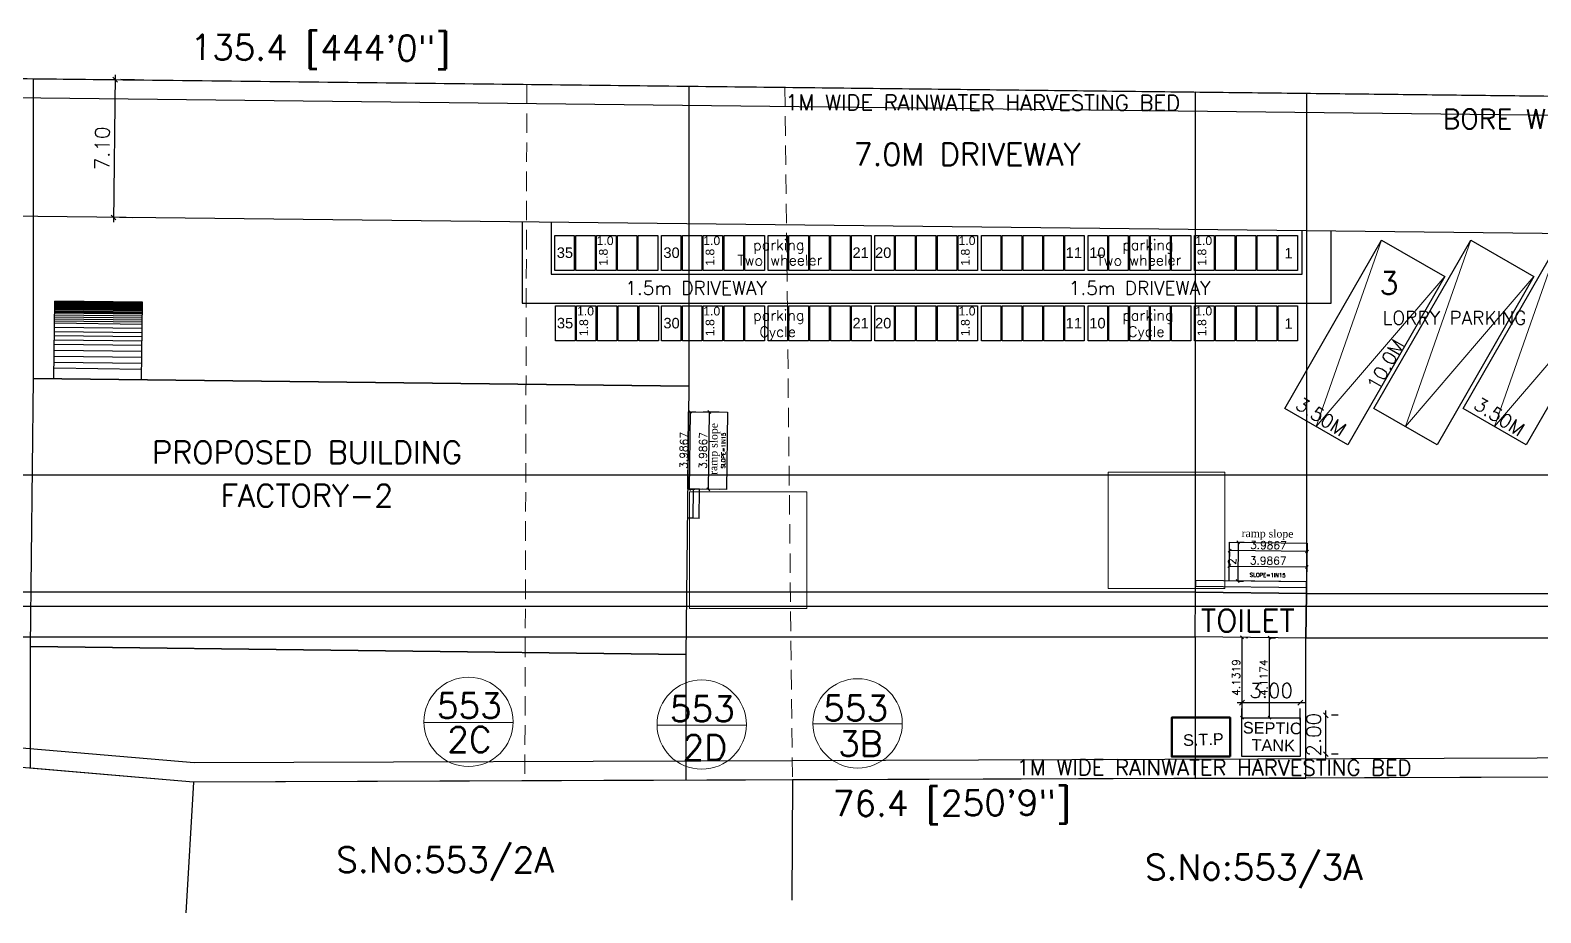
# Model space of a CAD drawing. Header units: metres. Extents: x 45752 to 165956, y -20087 to -17423.
# Drawn here: x 165616.7 to 165694.5, y -17563.2 to -17517.7 of the extents above; entities that cross this region are included whole.
import ezdxf

# ---------------------------------------------------------------- set-up
doc = ezdxf.new("R2010")
doc.units = ezdxf.units.M
doc.header["$MEASUREMENT"] = 0
for name, pattern in [('CENTERX2', [20.32, 12.7, -2.54, 2.54, -2.54]), ('CONTINOUS', [0]), ('DASHED', [0.75, 0.5, -0.25]), ('DOT2', [0.125, 0, -0.125]), ('HIDDEN', [0.375, 0.25, -0.125]), ('PHANTOM2', [1.25, 0.625, -0.125, 0.125, -0.125, 0.125, -0.125])]:
    doc.linetypes.add(name, pattern=pattern)
doc.layers.get('0').update_dxf_attribs({"linetype": 'CONTINUOUS', "lineweight": 30})
doc.layers.get('Defpoints').update_dxf_attribs({"linetype": 'CONTINUOUS'})
for name, color, linetype in [('5.1 TEXT', 7, 'CENTERX2'), ('BLK_2_FLR_0_EXIT_WIDTH_DOOR', 2, 'CONTINUOUS'), ('BLK_2_LVL_0_BLDG_FOOT_PRINT', 1, 'CONTINUOUS'), ('BLK_2_LVL_0_SIDE_SETBACK1', 171, 'CONTINUOUS'), ('BLK_2_LVL_0_SIDE_SETBACK2', 102, 'CONTINUOUS'), ('BLK_3_FLR_0_EXIT_WIDTH_DOOR', 2, 'CONTINUOUS'), ('BLK_3_LVL_0_BLDG_FOOT_PRINT', 1, 'CONTINUOUS'), ('BLK_3_LVL_0_FRONT_SETBACK', 2, 'CONTINUOUS'), ('BLK_3_LVL_0_REAR_SETBACK', 11, 'CONTINUOUS'), ('BLK_3_LVL_0_SIDE_SETBACK1', 171, 'CONTINUOUS'), ('BLK_3_LVL_0_SIDE_SETBACK2', 102, 'CONTINUOUS'), ('BLK_4_LVL_0_REAR_SETBACK', 11, 'CONTINUOUS'), ('DISTANCE_BLK', 238, 'CONTINUOUS'), ('DRIVE_WAY', 255, 'DOT2'), ('EL-DP', 200, 'CONTINUOUS'), ('G Line', 253, 'CONTINUOUS'), ('HACH', 8, 'CONTINUOUS'), ('LORRY_PARKING', 175, 'CONTINUOUS'), ('PLOT_BOUNDARY', 70, 'CONTINUOUS'), ('road', 1, 'CONTINUOUS'), ('RWH', 4, 'CONTINUOUS'), ('SEPTIC_TANK', 146, 'CONTINUOUS'), ('SEPTIC_TANK_1', 146, 'CONTINUOUS'), ('Text', 4, 'CONTINUOUS'), ('topo txt', 6, 'CONTINUOUS')]:
    doc.layers.add(name, color=color, linetype=linetype)
for name, color, linetype, lineweight in [('BLK_2_DA_RAMP_1', 1, 'CONTINUOUS', 0), ('BLK_2_INTERNAL_VEHICULAR_ACCESS', 161, 'CONTINUOUS', 0), ('BLK_3_DA_RAMP_1', 1, 'CONTINUOUS', 0), ('BLK_3_INTERNAL_VEHICULAR_ACCESS', 161, 'CONTINUOUS', 0), ('bou', 40, 'CONTINUOUS', 18), ('Boundry mesurement', 3, 'CONTINUOUS', 15), ('DIM', 8, 'CONTINUOUS', 25), ('DIME', 4, 'CONTINUOUS', 25), ('FLOOR-GROUND', 7, 'CONTINUOUS', 50), ('HATCH', 8, 'CONTINUOUS', 18), ('SITE', 6, 'CONTINUOUS', 20), ('subdiv', 3, 'DASHED', 5), ('TEX', 3, 'CONTINUOUS', 9), ('topo line', 6, 'CONTINUOUS', 30)]:
    doc.layers.add(name, color=color, linetype=linetype, lineweight=lineweight)
doc.layers.add('CYCLE_PARKING', color=2, linetype='CONTINUOUS', plot=False)
doc.layers.add('TWO_WHEELER_PARKING', color=2, linetype='CONTINUOUS', plot=False)
doc.styles.add('Arial', font='arial.ttf')
doc.styles.add('NOS.', font='times.ttf')
doc.styles.add('Q', font='simplex.shx')
doc.styles.add('ROMANS', font='romans')
doc.styles.add('RS', font='romans.shx')
doc.styles.get("Standard").update_dxf_attribs({"font": 'romans.shx'})
doc.dimstyles.new('my1', dxfattribs={"dimtxt": 0.3, "dimasz": 0.1, "dimexe": 0.12, "dimexo": 0.5, "dimgap": 0.1, "dimtad": 1, "dimtoh": 1, "dimzin": 3, "dimdsep": 46, "dimtxsty": 'RS', "dimblk": 'OBLIQUE', "dimcen": 0.09, "dimdle": 0.1, "dimclrd": 8, "dimclre": 8, "dimclrt": 4, "dimadec": 0, "dimazin": 0, "dimtfac": 1, "dimtofl": 0, "dimtmove": 0, "dimatfit": 3, "dimldrblk": 'OBLIQUE', "dimfxl": 0, "dimtolj": 1, "dimtzin": 0, "dimarcsym": 0})
doc.dimstyles.get("Standard").update_dxf_attribs({"dimtxt": 0.4, "dimasz": 0.15, "dimexe": 0.3, "dimexo": 0.5, "dimgap": 0.1, "dimtad": 1, "dimtoh": 1, "dimdec": 4, "dimzin": 11, "dimdsep": 46, "dimtxsty": 'ROMANS', "dimblk": 'OBLIQUE', "dimcen": 0.09375, "dimadec": 0, "dimazin": 0, "dimtfac": 1, "dimtdec": 4, "dimtofl": 0, "dimtmove": 2, "dimatfit": 3, "dimfxl": 0, "dimtolj": 1, "dimtzin": 0, "dimarcsym": 0})

# ---------------------------------------------------------------- blocks, each defined once
blk = doc.blocks.new('_Oblique')
at = {"color": 0, "linetype": 'ByBlock', "lineweight": -2}
blk.add_line((-0.5, -0.5), (0.5, 0.5), dxfattribs=at)
blk = doc.blocks.new('*D40')
at = {"layer": 'Defpoints', "color": 0, "linetype": 'ByBlock'}
for p in [(165679.112, -17552.007), (165682.112, -17552.007), (165679.112, -17552.357)]:
    blk.add_point(p, dxfattribs=at)
at = {"layer": 'DIM', "color": 8, "linetype": 'ByBlock', "lineweight": -2}
for p, q in [((165682.362, -17552.357), (165678.862, -17552.357)), ((165679.112, -17553.257), (165679.112, -17552.657)), ((165682.112, -17553.257), (165682.112, -17552.657))]:
    blk.add_line(p, q, dxfattribs=at)
at = {"layer": 'DIM', "color": 8, "linetype": 'ByBlock', "lineweight": -2, "xscale": 0.25, "yscale": 0.25, "zscale": 0.25}
for p, rotation in [((165679.112, -17552.357), 179.9999999944416), ((165682.112, -17552.357), 359.9999999944416)]:
    blk.add_blockref('_Oblique', p, dxfattribs=dict(at, rotation=rotation))
at = {"layer": 'DIM', "color": 4, "linetype": 'ByBlock', "lineweight": -2, "insert": (165680.612, -17551.732), "char_height": 0.75, "attachment_point": 5, "rotation": 360, "style": 'RS'}
blk.add_mtext('\\A1;3.00', dxfattribs=at)
blk = doc.blocks.new('*D41')
at = {"layer": 'Defpoints', "color": 0, "linetype": 'ByBlock'}
for p in [(165682.808, -17553.002), (165683.426, -17553.002), (165682.808, -17555.002)]:
    blk.add_point(p, dxfattribs=at)
at = {"layer": 'DIM', "color": 8, "linetype": 'ByBlock', "lineweight": -2}
for p, q in [((165683.426, -17555.252), (165683.426, -17552.752)), ((165684.058, -17553.002), (165683.726, -17553.002)), ((165684.058, -17555.002), (165683.726, -17555.002))]:
    blk.add_line(p, q, dxfattribs=at)
at = {"layer": 'DIM', "color": 8, "linetype": 'ByBlock', "lineweight": -2, "xscale": 0.25, "yscale": 0.25, "zscale": 0.25}
for p, rotation in [((165683.426, -17553.002), 90), ((165683.426, -17555.002), 270)]:
    blk.add_blockref('_Oblique', p, dxfattribs=dict(at, rotation=rotation))
at = {"layer": 'DIM', "color": 4, "linetype": 'ByBlock', "lineweight": -2, "insert": (165682.801, -17554.002), "char_height": 0.75, "attachment_point": 5, "rotation": 90, "style": 'RS'}
blk.add_mtext('\\A1;2.00', dxfattribs=at)
blk = doc.blocks.new('*D39')
at = {"layer": 'BLK_2_DA_RAMP_1', "color": 0, "lineweight": -2}
for p, q in [((165650.708, -17537.375), (165650.66, -17541.361)), ((165650.773, -17537.375), (165651.008, -17537.378)), ((165650.726, -17541.362), (165650.96, -17541.365))]:
    blk.add_line(p, q, dxfattribs=at)
at = {"layer": 'Defpoints', "color": 0}
for p in [(165650.273, -17537.369), (165650.226, -17541.356), (165650.66, -17541.361)]:
    blk.add_point(p, dxfattribs=at)
at = {"layer": 'BLK_2_DA_RAMP_1', "color": 0, "lineweight": -2, "xscale": 0.15, "yscale": 0.15, "zscale": 0.15}
for p, rotation in [((165650.708, -17537.375), 89.3189433347035), ((165650.66, -17541.361), 269.3189433347035)]:
    blk.add_blockref('_Oblique', p, dxfattribs=dict(at, rotation=rotation))
at = {"layer": 'BLK_2_DA_RAMP_1', "color": 0, "insert": (165650.384, -17539.364), "char_height": 0.4, "attachment_point": 5, "rotation": 89.31894, "style": 'ROMANS'}
blk.add_mtext('\\A1;3.9867', dxfattribs=at)
blk = doc.blocks.new('*D61')
at = {"layer": 'Defpoints', "color": 0}
for p in [(165680.03, -17549.008), (165680.53, -17549.008), (165679.91, -17553.125)]:
    blk.add_point(p, dxfattribs=at)
at = {"layer": 'SEPTIC_TANK', "color": 0, "lineweight": -2}
for p, q in [((165680.53, -17549.008), (165680.83, -17549.008)), ((165680.53, -17553.125), (165680.53, -17549.008)), ((165680.41, -17553.125), (165680.83, -17553.125))]:
    blk.add_line(p, q, dxfattribs=at)
at = {"layer": 'SEPTIC_TANK', "color": 0, "lineweight": -2, "xscale": 0.15, "yscale": 0.15, "zscale": 0.15}
for p, rotation in [((165680.53, -17549.008), 90), ((165680.53, -17553.125), 270)]:
    blk.add_blockref('_Oblique', p, dxfattribs=dict(at, rotation=rotation))
at = {"layer": 'SEPTIC_TANK', "color": 0, "insert": (165680.23, -17551.066), "char_height": 0.4, "attachment_point": 5, "rotation": 90, "style": 'ROMANS'}
blk.add_mtext('\\A1;4.1174', dxfattribs=at)
blk = doc.blocks.new('*D62')
at = {"layer": 'Defpoints', "color": 0, "linetype": 'ByBlock'}
for p in [(165678.812, -17548.993), (165678.883, -17553.125), (165679.112, -17553.125)]:
    blk.add_point(p, dxfattribs=at)
at = {"layer": 'SEPTIC_TANK', "color": 0, "linetype": 'ByBlock', "lineweight": -2}
for p, q in [((165679.112, -17548.993), (165679.112, -17553.125)), ((165679.312, -17548.993), (165679.412, -17548.993)), ((165679.383, -17553.125), (165679.412, -17553.125))]:
    blk.add_line(p, q, dxfattribs=at)
at = {"layer": 'SEPTIC_TANK', "color": 0, "linetype": 'ByBlock', "lineweight": -2, "xscale": 0.15, "yscale": 0.15, "zscale": 0.15}
for p, rotation in [((165679.112, -17548.993), 90), ((165679.112, -17553.125), 270)]:
    blk.add_blockref('_Oblique', p, dxfattribs=dict(at, rotation=rotation))
at = {"layer": 'SEPTIC_TANK', "color": 0, "linetype": 'ByBlock', "insert": (165678.812, -17551.059), "char_height": 0.4, "attachment_point": 5, "rotation": 90, "style": 'ROMANS'}
blk.add_mtext('\\A1;4.1319', dxfattribs=at)
blk = doc.blocks.new('*D70')
at = {"layer": 'BLK_3_DA_RAMP_1', "color": 0, "lineweight": -2}
for p, q in [((165678.917, -17544.094), (165678.893, -17546.094)), ((165678.978, -17544.095), (165679.217, -17544.098)), ((165678.954, -17546.095), (165679.193, -17546.097))]:
    blk.add_line(p, q, dxfattribs=at)
at = {"layer": 'Defpoints', "color": 0}
for p in [(165678.478, -17544.089), (165678.454, -17546.089), (165678.893, -17546.094)]:
    blk.add_point(p, dxfattribs=at)
at = {"layer": 'BLK_3_DA_RAMP_1', "color": 0, "lineweight": -2, "xscale": 0.15, "yscale": 0.15, "zscale": 0.15}
for p, rotation in [((165678.917, -17544.094), 89.3189426253553), ((165678.893, -17546.094), 269.3189426253553)]:
    blk.add_blockref('_Oblique', p, dxfattribs=dict(at, rotation=rotation))
at = {"layer": 'BLK_3_DA_RAMP_1', "color": 0, "insert": (165678.605, -17545.09), "char_height": 0.4, "attachment_point": 5, "rotation": 89.31894, "style": 'ROMANS'}
blk.add_mtext('\\A1;2', dxfattribs=at)
blk = doc.blocks.new('*D71')
at = {"layer": 'BLK_3_DA_RAMP_1', "color": 0, "lineweight": -2}
for p, q in [((165678.472, -17544.589), (165678.469, -17544.823)), ((165682.459, -17544.571), (165678.473, -17544.524)), ((165682.458, -17544.636), (165682.456, -17544.871))]:
    blk.add_line(p, q, dxfattribs=at)
at = {"layer": 'Defpoints', "color": 0}
for p in [(165678.478, -17544.089), (165682.464, -17544.136), (165678.473, -17544.524)]:
    blk.add_point(p, dxfattribs=at)
at = {"layer": 'BLK_3_DA_RAMP_1', "color": 0, "lineweight": -2, "xscale": 0.15, "yscale": 0.15, "zscale": 0.15}
for p, rotation in [((165678.473, -17544.524), 179.3189426253601), ((165682.459, -17544.571), 359.3189426253601)]:
    blk.add_blockref('_Oblique', p, dxfattribs=dict(at, rotation=rotation))
at = {"layer": 'BLK_3_DA_RAMP_1', "color": 0, "insert": (165680.47, -17544.247), "char_height": 0.4, "attachment_point": 5, "rotation": 359.31894, "style": 'ROMANS'}
blk.add_mtext('\\A1;3.9867', dxfattribs=at)
blk = doc.blocks.new('*D72')
at = {"layer": 'BLK_2_FLR_0_EXIT_WIDTH_DOOR', "color": 0, "linetype": 'HIDDEN', "lineweight": -2, "ltscale": 400}
for p, q in [((165652.199, -17537.392), (165651.398, -17537.383)), ((165652.214, -17541.38), (165651.351, -17541.369))]:
    blk.add_line(p, q, dxfattribs=at)
at = {"layer": 'BLK_2_FLR_0_EXIT_WIDTH_DOOR', "color": 0, "linetype": 'PHANTOM2', "lineweight": -2, "ltscale": 400}
blk.add_line((165651.651, -17541.373), (165651.698, -17537.386), dxfattribs=at)
at = {"layer": 'Defpoints', "color": 0, "ltscale": 400}
for p in [(165651.698, -17537.386), (165652.699, -17537.398), (165652.714, -17541.385)]:
    blk.add_point(p, dxfattribs=at)
at = {"layer": 'BLK_2_FLR_0_EXIT_WIDTH_DOOR', "color": 0, "lineweight": -2, "ltscale": 400, "xscale": 0.15, "yscale": 0.15, "zscale": 0.15}
for p, rotation in [((165651.698, -17537.386), 89.31894333470345), ((165651.651, -17541.373), 269.3189433347035)]:
    blk.add_blockref('_Oblique', p, dxfattribs=dict(at, rotation=rotation))
at = {"layer": 'BLK_2_FLR_0_EXIT_WIDTH_DOOR', "color": 0, "ltscale": 400, "insert": (165651.375, -17539.376), "char_height": 0.4, "attachment_point": 5, "rotation": 89.31894, "style": 'ROMANS'}
blk.add_mtext('\\A1;3.9867', dxfattribs=at)
blk = doc.blocks.new('*D73')
at = {"layer": 'BLK_3_FLR_0_EXIT_WIDTH_DOOR', "color": 0, "linetype": 'HIDDEN', "lineweight": -2, "ltscale": 400}
for p, q in [((165678.461, -17545.554), (165678.467, -17545.019)), ((165682.447, -17545.601), (165682.453, -17545.067))]:
    blk.add_line(p, q, dxfattribs=at)
at = {"layer": 'BLK_3_FLR_0_EXIT_WIDTH_DOOR', "color": 0, "linetype": 'PHANTOM2', "lineweight": -2, "ltscale": 400}
blk.add_line((165678.463, -17545.319), (165682.45, -17545.367), dxfattribs=at)
at = {"layer": 'Defpoints', "color": 0, "ltscale": 400}
for p in [(165682.45, -17545.367), (165678.455, -17546.054), (165682.441, -17546.101)]:
    blk.add_point(p, dxfattribs=at)
at = {"layer": 'BLK_3_FLR_0_EXIT_WIDTH_DOOR', "color": 0, "lineweight": -2, "ltscale": 400, "xscale": 0.15, "yscale": 0.15, "zscale": 0.15}
for p, rotation in [((165678.463, -17545.319), 179.3189426253601), ((165682.45, -17545.367), 359.3189426253601)]:
    blk.add_blockref('_Oblique', p, dxfattribs=dict(at, rotation=rotation))
at = {"layer": 'BLK_3_FLR_0_EXIT_WIDTH_DOOR', "color": 0, "ltscale": 400, "insert": (165680.46, -17545.043), "char_height": 0.4, "attachment_point": 5, "rotation": 359.31894, "style": 'ROMANS'}
blk.add_mtext('\\A1;3.9867', dxfattribs=at)
blk = doc.blocks.new('*D105')
at = {"layer": 'Defpoints', "color": 0, "linetype": 'ByBlock'}
for p in [(165620.855, -17520.275), (165620.775, -17527.374), (165621.035, -17527.377)]:
    blk.add_point(p, dxfattribs=at)
at = {"layer": 'DRIVE_WAY', "color": 8, "linetype": 'ByBlock', "lineweight": -2}
for p, q in [((165621.118, -17520.028), (165621.032, -17527.627)), ((165622.105, -17520.289), (165621.415, -17520.281)), ((165622.025, -17527.388), (165621.335, -17527.381))]:
    blk.add_line(p, q, dxfattribs=at)
at = {"layer": 'DRIVE_WAY', "color": 8, "linetype": 'ByBlock', "lineweight": -2, "xscale": 0.25, "yscale": 0.25, "zscale": 0.25}
for p, rotation in [((165621.115, -17520.278), 89.35001103983281), ((165621.035, -17527.377), 269.3500110398329)]:
    blk.add_blockref('_Oblique', p, dxfattribs=dict(at, rotation=rotation))
at = {"layer": 'DRIVE_WAY', "color": 4, "linetype": 'ByBlock', "lineweight": -2, "insert": (165620.45, -17523.82), "char_height": 0.75, "attachment_point": 5, "rotation": 89.35001, "style": 'RS'}
blk.add_mtext('\\A1;7.10', dxfattribs=at)

msp = doc.modelspace()

# ---------------------------------------------------------------- linework, layer by layer
at = {"layer": 'BLK_2_DA_RAMP_1'}
msp.add_lwpolyline([(165652.58535, -17541.38392), (165650.58549, -17541.36015), (165650.63288, -17537.37376), (165652.63274, -17537.39754)], close=True, dxfattribs=at)
at = {"layer": 'BLK_2_INTERNAL_VEHICULAR_ACCESS'}
msp.add_lwpolyline([(165656.71635, -17547.49762), (165650.6848, -17547.49762), (165650.6848, -17541.49762), (165656.71635, -17541.49762)], close=True, dxfattribs=at)
at = {"layer": 'BLK_2_LVL_0_BLDG_FOOT_PRINT', "ltscale": 400}
msp.add_lwpolyline([(165616.91503, -17535.66519), (165650.64929, -17536.0662), (165650.48526, -17549.86523), (165616.75322, -17549.46425)], close=True, dxfattribs=at)
at = {"layer": 'BLK_2_LVL_0_SIDE_SETBACK1', "ltscale": 400}
msp.add_lwpolyline([(165616.91726, -17535.66522), (165616.91503, -17520.23411), (165650.64885, -17520.6195), (165650.64929, -17536.0662)], close=True, dxfattribs=at)
at = {"layer": 'BLK_2_LVL_0_SIDE_SETBACK2', "ltscale": 400}
msp.add_lwpolyline([(165616.75322, -17555.72201), (165616.75322, -17549.46425), (165650.48482, -17549.86522), (165650.48482, -17556.3473), (165625.14519, -17556.43825)], close=True, dxfattribs=at)
at = {"layer": 'BLK_3_DA_RAMP_1'}
msp.add_lwpolyline([(165678.45416, -17546.08863), (165678.47793, -17544.08877), (165682.46432, -17544.13615), (165682.44054, -17546.13601)], close=True, dxfattribs=at)
at = {"layer": 'BLK_3_INTERNAL_VEHICULAR_ACCESS'}
msp.add_lwpolyline([(165672.23148, -17540.48207), (165678.23148, -17540.48207), (165678.23148, -17546.48207), (165672.23148, -17546.48207)], close=True, dxfattribs=at)
at = {"layer": 'BLK_3_LVL_0_BLDG_FOOT_PRINT', "color": 10, "linetype": 'ByBlock'}
msp.add_lwpolyline([(165676.72215, -17546.66808), (165682.43341, -17546.73597), (165682.40607, -17549.03581), (165676.69481, -17548.96792)], close=True, dxfattribs=at)
at = {"layer": 'BLK_3_LVL_0_FRONT_SETBACK', "ltscale": 400}
msp.add_lwpolyline([(165676.72215, -17546.66808), (165514.49864, -17546.66808), (165514.22595, -17548.96792), (165676.69481, -17548.96792)], close=True, dxfattribs=at)
at = {"layer": 'BLK_3_LVL_0_REAR_SETBACK', "ltscale": 400}
msp.add_lwpolyline([(165682.43341, -17546.73597), (165700.0291, -17546.73597), (165699.95298, -17549.03581), (165682.40607, -17549.03581)], close=True, dxfattribs=at)
at = {"layer": 'BLK_3_LVL_0_SIDE_SETBACK1', "ltscale": 400}
msp.add_lwpolyline([(165676.72215, -17546.66808), (165676.72617, -17520.91743), (165682.43357, -17520.98264), (165682.43341, -17546.73597)], close=True, dxfattribs=at)
at = {"layer": 'BLK_3_LVL_0_SIDE_SETBACK2', "ltscale": 400}
msp.add_lwpolyline([(165676.69481, -17548.96792), (165676.69481, -17556.25164), (165682.40607, -17556.23014), (165682.40607, -17549.03581)], close=True, dxfattribs=at)
at = {"layer": 'BLK_4_LVL_0_REAR_SETBACK'}
msp.add_lwpolyline([(165562.44472, -17547.38467), (165700.00763, -17547.38459), (165700.2309, -17540.63835), (165562.5248, -17540.63835)], close=True, dxfattribs=at)
at = {"layer": 'bou'}
for p, q in [((165566.22814, -17519.65502), (165700.87444, -17521.19332)), ((165625.14519, -17556.43825), (165547.77465, -17549.83484)), ((165625.14519, -17556.43825), (165700.14366, -17556.16567))]:
    msp.add_line(p, q, dxfattribs=at)
at = {"layer": 'CYCLE_PARKING', "linetype": 'Continuous'}
for points in [[(165644.78652, -17531.93219), (165644.78652, -17533.73219), (165643.78652, -17533.73219), (165643.78652, -17531.93219)], [(165645.86035, -17531.93219), (165645.86035, -17533.73219), (165644.86035, -17533.73219), (165644.86035, -17531.93219)], [(165646.93418, -17531.93219), (165646.93418, -17533.73219), (165645.93418, -17533.73219), (165645.93418, -17531.93219)], [(165648.00801, -17531.93219), (165648.00801, -17533.73219), (165647.00801, -17533.73219), (165647.00801, -17531.93219)], [(165649.08184, -17531.93219), (165649.08184, -17533.73219), (165648.08184, -17533.73219), (165648.08184, -17531.93219)], [(165650.23496, -17531.93219), (165650.23496, -17533.73219), (165649.23496, -17533.73219), (165649.23496, -17531.93219)], [(165651.30879, -17531.93219), (165651.30879, -17533.73219), (165650.30879, -17533.73219), (165650.30879, -17531.93219)], [(165652.38262, -17531.93219), (165652.38262, -17533.73219), (165651.38262, -17533.73219), (165651.38262, -17531.93219)], [(165653.45645, -17531.93219), (165653.45645, -17533.73219), (165652.45645, -17533.73219), (165652.45645, -17531.93219)], [(165654.53028, -17531.93219), (165654.53028, -17533.73219), (165653.53028, -17533.73219), (165653.53028, -17531.93219)], [(165655.72334, -17531.93219), (165655.72334, -17533.73219), (165654.72334, -17533.73219), (165654.72334, -17531.93219)], [(165656.79717, -17531.93219), (165656.79717, -17533.73219), (165655.79717, -17533.73219), (165655.79717, -17531.93219)], [(165657.871, -17531.93219), (165657.871, -17533.73219), (165656.871, -17533.73219), (165656.871, -17531.93219)], [(165658.94483, -17531.93219), (165658.94483, -17533.73219), (165657.94483, -17533.73219), (165657.94483, -17531.93219)], [(165660.01866, -17531.93219), (165660.01866, -17533.73219), (165659.01866, -17533.73219), (165659.01866, -17531.93219)], [(165661.21172, -17531.93219), (165661.21172, -17533.73219), (165660.21172, -17533.73219), (165660.21172, -17531.93219)], [(165662.28555, -17531.93219), (165662.28555, -17533.73219), (165661.28555, -17533.73219), (165661.28555, -17531.93219)], [(165663.35939, -17531.93219), (165663.35939, -17533.73219), (165662.35939, -17533.73219), (165662.35939, -17531.93219)], [(165664.43322, -17531.93219), (165664.43322, -17533.73219), (165663.43322, -17533.73219), (165663.43322, -17531.93219)], [(165665.50705, -17531.93219), (165665.50705, -17533.73219), (165664.50705, -17533.73219), (165664.50705, -17531.93219)], [(165666.70011, -17531.93219), (165666.70011, -17533.73219), (165665.70011, -17533.73219), (165665.70011, -17531.93219)], [(165667.77394, -17531.93219), (165667.77394, -17533.73219), (165666.77394, -17533.73219), (165666.77394, -17531.93219)], [(165668.84777, -17531.93219), (165668.84777, -17533.73219), (165667.84777, -17533.73219), (165667.84777, -17531.93219)], [(165669.9216, -17531.93219), (165669.9216, -17533.73219), (165668.9216, -17533.73219), (165668.9216, -17531.93219)], [(165670.99543, -17531.93219), (165670.99543, -17533.73219), (165669.99543, -17533.73219), (165669.99543, -17531.93219)], [(165672.18849, -17531.93219), (165672.18849, -17533.73219), (165671.18849, -17533.73219), (165671.18849, -17531.93219)], [(165673.26232, -17531.93219), (165673.26232, -17533.73219), (165672.26232, -17533.73219), (165672.26232, -17531.93219)], [(165674.33615, -17531.93219), (165674.33615, -17533.73219), (165673.33615, -17533.73219), (165673.33615, -17531.93219)], [(165675.40998, -17531.93219), (165675.40998, -17533.73219), (165674.40998, -17533.73219), (165674.40998, -17531.93219)], [(165676.48381, -17531.93219), (165676.48381, -17533.73219), (165675.48381, -17533.73219), (165675.48381, -17531.93219)], [(165677.67687, -17531.93219), (165677.67687, -17533.73219), (165676.67687, -17533.73219), (165676.67687, -17531.93219)], [(165678.7507, -17531.93219), (165678.7507, -17533.73219), (165677.7507, -17533.73219), (165677.7507, -17531.93219)], [(165679.82453, -17531.93219), (165679.82453, -17533.73219), (165678.82453, -17533.73219), (165678.82453, -17531.93219)], [(165680.89836, -17531.93219), (165680.89836, -17533.73219), (165679.89836, -17533.73219), (165679.89836, -17531.93219)], [(165681.97219, -17531.93219), (165681.97219, -17533.73219), (165680.97219, -17533.73219), (165680.97219, -17531.93219)]]:
    msp.add_lwpolyline(points, close=True, dxfattribs=at)
at = {"layer": 'DISTANCE_BLK', "linetype": 'ByBlock', "lineweight": -2}
for points in [[(165616.91726, -17535.66522), (165650.64885, -17536.0662), (165650.48482, -17549.86522), (165616.75322, -17549.46425)], [(165682.43341, -17546.73597), (165682.40607, -17549.03581), (165676.69481, -17548.96792), (165676.72215, -17546.66808)]]:
    msp.add_lwpolyline(points, close=True, dxfattribs=at)
at = {"layer": 'DRIVE_WAY', "linetype": 'CONTINOUS', "ltscale": 400}
msp.add_lwpolyline([(165523.01645, -17521.19332), (165566.22814, -17519.65502), (165700.87444, -17521.19332), (165700.64029, -17528.26842), (165586.7524, -17526.98833), (165582.04981, -17525.93491), (165566.30209, -17525.75626), (165520.42888, -17527.3893)], close=True, dxfattribs=at)
at = {"layer": 'EL-DP', "linetype": 'Continuous'}
for p, q in [((165617.96868, -17535.67769), (165618.01623, -17531.67797)), ((165617.96868, -17535.67769), (165618.01623, -17531.67797)), ((165622.51589, -17531.73149), (165618.01623, -17531.67797)), ((165622.46834, -17535.7312), (165622.51589, -17531.73149))]:
    msp.add_line(p, q, dxfattribs=at)
at = {"layer": 'FLOOR-GROUND', "color": 120, "linetype": 'ByBlock'}
msp.add_lwpolyline([(165678.50015, -17555.12347), (165675.50015, -17555.12347), (165675.50015, -17553.12347), (165678.50015, -17553.12347)], close=True, dxfattribs=at)
at = {"layer": 'G Line', "linetype": 'ByBlock', "lineweight": -2}
for points in [[(165652.58535, -17541.38392), (165650.58549, -17541.36015), (165650.63288, -17537.37376), (165652.63274, -17537.39754)], [(165652.58535, -17541.38393), (165650.58549, -17541.36016), (165650.63288, -17537.37377), (165652.63274, -17537.39755)], [(165678.45416, -17546.08863), (165678.47793, -17544.08877), (165682.46432, -17544.13615), (165682.44054, -17546.13601)]]:
    msp.add_lwpolyline(points, close=True, dxfattribs=at)
at = {"layer": 'HACH', "linetype": 'Continuous'}
for p, q in [((165622.51413, -17531.87909), (165618.01447, -17531.82557)), ((165622.51456, -17531.84297), (165618.0149, -17531.78945)), ((165622.51484, -17531.81982), (165618.01518, -17531.7663)), ((165622.51511, -17531.79668), (165618.01545, -17531.74316)), ((165622.51539, -17531.77354), (165618.01573, -17531.72002)), ((165622.51566, -17531.75039), (165618.016, -17531.69687)), ((165622.50597, -17532.56554), (165618.00631, -17532.51202)), ((165622.50721, -17532.46129), (165618.00755, -17532.40777)), ((165622.50845, -17532.35704), (165618.00879, -17532.30352)), ((165622.50911, -17532.30146), (165618.00945, -17532.24794)), ((165622.50977, -17532.24589), (165618.01011, -17532.19237)), ((165622.51043, -17532.19031), (165618.01077, -17532.13679)), ((165622.51109, -17532.13474), (165618.01143, -17532.08122)), ((165622.51176, -17532.07916), (165618.01209, -17532.02564)), ((165622.51242, -17532.02359), (165618.01275, -17531.97007)), ((165622.51285, -17531.98746), (165618.01318, -17531.93394)), ((165622.51327, -17531.95134), (165618.01361, -17531.89782)), ((165622.5137, -17531.91521), (165618.01404, -17531.8617)), ((165622.4971, -17533.31215), (165617.99744, -17533.25863)), ((165622.49968, -17533.09522), (165618.00001, -17533.0417)), ((165622.50226, -17532.87829), (165618.00259, -17532.82477)), ((165622.50349, -17532.77404), (165618.00383, -17532.72052)), ((165622.50473, -17532.66979), (165618.00507, -17532.61627)), ((165622.48936, -17533.96294), (165617.9897, -17533.90942)), ((165622.49194, -17533.74601), (165617.99228, -17533.69249)), ((165622.49452, -17533.52908), (165617.99486, -17533.47556)), ((165622.47837, -17534.88774), (165617.97871, -17534.83422)), ((165622.48203, -17534.57947), (165617.98237, -17534.52595)), ((165622.4857, -17534.2712), (165617.98604, -17534.21769)), ((165622.4747, -17535.196), (165617.97504, -17535.14248))]:
    msp.add_line(p, q, dxfattribs=at)
at = {"layer": 'HATCH', "color": 8, "ltscale": 15}
for points in [[(165689.55086, -17530.4087), (165682.93728, -17538.14021), (165686.30079, -17528.538)], [(165694.13872, -17530.4087), (165687.52514, -17538.14021), (165690.88864, -17528.538)], [(165698.72657, -17530.4087), (165692.11299, -17538.14021), (165695.4765, -17528.538)]]:
    msp.add_lwpolyline(points, dxfattribs=at)
at = {"layer": 'LORRY_PARKING', "ltscale": 400}
for points in [[(165684.56232, -17539.07556), (165681.31225, -17537.20486), (165686.30079, -17528.538), (165689.55086, -17530.4087)], [(165689.15017, -17539.07556), (165685.9001, -17537.20486), (165690.88864, -17528.538), (165694.13872, -17530.4087)], [(165693.73803, -17539.07556), (165690.48795, -17537.20486), (165695.4765, -17528.538), (165698.72657, -17530.4087)]]:
    msp.add_lwpolyline(points, close=True, dxfattribs=at)
at = {"layer": 'PLOT_BOUNDARY', "linetype": 'ByBlock'}
msp.add_lwpolyline([(165523.01645, -17521.19332), (165566.22814, -17519.65502), (165700.87444, -17521.19332), (165699.89554, -17550.77138), (165700.14366, -17556.16567), (165655.97651, -17556.32759), (165625.14519, -17556.43825), (165547.77465, -17549.83484), (165514.15522, -17549.56446), (165515.33956, -17539.57576)], close=True, dxfattribs=at)
at = {"layer": 'road'}
for p, q in [((165650.88617, -17541.36373), (165650.58549, -17541.36016)), ((165650.86807, -17542.86362), (165650.88547, -17541.36373)), ((165651.18614, -17541.3673), (165650.88547, -17541.36373)), ((165651.16805, -17542.86719), (165651.18614, -17541.3673)), ((165650.86807, -17542.86362), (165650.56809, -17542.86006)), ((165651.16805, -17542.86719), (165650.86807, -17542.86362)), ((165676.72215, -17546.66808), (165676.72928, -17546.06812)), ((165682.43698, -17546.43599), (165676.72572, -17546.3681)), ((165682.44054, -17546.13601), (165676.72928, -17546.06812)), ((165682.43341, -17546.73597), (165682.44054, -17546.13601))]:
    msp.add_line(p, q, dxfattribs=at)
at = {"layer": 'road', "color": 7}
for points in [[(165642.05647, -17527.6396), (165642.05647, -17531.79574), (165683.70274, -17531.79574), (165683.70274, -17528.07804)], [(165643.55647, -17527.6396), (165643.55647, -17530.29574), (165682.20274, -17530.29574), (165682.20274, -17528.07804)]]:
    msp.add_lwpolyline(points, dxfattribs=at)
at = {"layer": 'RWH', "ltscale": 400}
msp.add_lwpolyline([(165515.27973, -17548.57347), (165547.82126, -17548.83518), (165625.186, -17555.4381), (165655.97284, -17555.3276), (165699.09678, -17555.1695), (165698.89478, -17550.77782), (165699.84118, -17522.18158), (165566.24023, -17520.65523), (165523.69232, -17522.16989), (165523.01645, -17521.19332), (165566.22814, -17519.65502), (165700.87444, -17521.19332), (165699.89554, -17550.77138), (165700.14366, -17556.16567), (165655.97651, -17556.32759), (165625.14519, -17556.43825), (165547.77465, -17549.83484), (165514.15522, -17549.56446)], close=True, dxfattribs=at)
at = {"layer": 'SEPTIC_TANK_1', "linetype": 'ByBlock'}
msp.add_lwpolyline([(165682.11166, -17555.125), (165679.11166, -17555.125), (165679.11166, -17553.125), (165682.11166, -17553.125)], close=True, dxfattribs=at)
at = {"layer": 'SITE'}
for p, q in [((165637.00589, -17553.36835), (165641.60145, -17553.36835)), ((165649.00789, -17553.5073), (165653.60345, -17553.5073)), ((165657.03208, -17553.44603), (165661.62764, -17553.44603))]:
    msp.add_line(p, q, dxfattribs=at)
for centre in [(165639.30367, -17553.34115), (165651.30567, -17553.4801), (165659.32986, -17553.41883)]:
    msp.add_circle(centre, 2.29794, dxfattribs=at)
at = {"layer": 'subdiv', "ltscale": 2}
for p, q in [((165642.30679, -17520.51813), (165642.20224, -17556.37703)), ((165655.5896, -17520.66882), (165655.97651, -17556.32759))]:
    msp.add_line(p, q, dxfattribs=at)
at = {"layer": 'topo line'}
for p, q in [((165625.14519, -17556.43825), (165624.75991, -17563.16838)), ((165655.97651, -17556.32759), (165655.95235, -17562.51725))]:
    msp.add_line(p, q, dxfattribs=at)
at = {"layer": 'TWO_WHEELER_PARKING', "linetype": 'Continuous'}
for points in [[(165644.74658, -17528.30738), (165644.74658, -17530.10738), (165643.74658, -17530.10738), (165643.74658, -17528.30738)], [(165645.82041, -17528.30738), (165645.82041, -17530.10738), (165644.82041, -17530.10738), (165644.82041, -17528.30738)], [(165646.89424, -17528.30738), (165646.89424, -17530.10738), (165645.89424, -17530.10738), (165645.89424, -17528.30738)], [(165647.96807, -17528.30738), (165647.96807, -17530.10738), (165646.96807, -17530.10738), (165646.96807, -17528.30738)], [(165649.0419, -17528.30738), (165649.0419, -17530.10738), (165648.0419, -17530.10738), (165648.0419, -17528.30738)], [(165650.23496, -17528.30738), (165650.23496, -17530.10738), (165649.23496, -17530.10738), (165649.23496, -17528.30738)], [(165651.30879, -17528.30738), (165651.30879, -17530.10738), (165650.30879, -17530.10738), (165650.30879, -17528.30738)], [(165652.38262, -17528.30738), (165652.38262, -17530.10738), (165651.38262, -17530.10738), (165651.38262, -17528.30738)], [(165653.45645, -17528.30738), (165653.45645, -17530.10738), (165652.45645, -17530.10738), (165652.45645, -17528.30738)], [(165654.53028, -17528.30738), (165654.53028, -17530.10738), (165653.53028, -17530.10738), (165653.53028, -17528.30738)], [(165655.72334, -17528.30738), (165655.72334, -17530.10738), (165654.72334, -17530.10738), (165654.72334, -17528.30738)], [(165656.79717, -17528.30738), (165656.79717, -17530.10738), (165655.79717, -17530.10738), (165655.79717, -17528.30738)], [(165657.871, -17528.30738), (165657.871, -17530.10738), (165656.871, -17530.10738), (165656.871, -17528.30738)], [(165658.94483, -17528.30738), (165658.94483, -17530.10738), (165657.94483, -17530.10738), (165657.94483, -17528.30738)], [(165660.01866, -17528.30738), (165660.01866, -17530.10738), (165659.01866, -17530.10738), (165659.01866, -17528.30738)], [(165661.21172, -17528.30738), (165661.21172, -17530.10738), (165660.21172, -17530.10738), (165660.21172, -17528.30738)], [(165662.28555, -17528.30738), (165662.28555, -17530.10738), (165661.28555, -17530.10738), (165661.28555, -17528.30738)], [(165663.35939, -17528.30738), (165663.35939, -17530.10738), (165662.35939, -17530.10738), (165662.35939, -17528.30738)], [(165664.43322, -17528.30738), (165664.43322, -17530.10738), (165663.43322, -17530.10738), (165663.43322, -17528.30738)], [(165665.50705, -17528.30738), (165665.50705, -17530.10738), (165664.50705, -17530.10738), (165664.50705, -17528.30738)], [(165666.70011, -17528.30738), (165666.70011, -17530.10738), (165665.70011, -17530.10738), (165665.70011, -17528.30738)], [(165667.77394, -17528.30738), (165667.77394, -17530.10738), (165666.77394, -17530.10738), (165666.77394, -17528.30738)], [(165668.84777, -17528.30738), (165668.84777, -17530.10738), (165667.84777, -17530.10738), (165667.84777, -17528.30738)], [(165669.9216, -17528.30738), (165669.9216, -17530.10738), (165668.9216, -17530.10738), (165668.9216, -17528.30738)], [(165670.99543, -17528.30738), (165670.99543, -17530.10738), (165669.99543, -17530.10738), (165669.99543, -17528.30738)], [(165672.18849, -17528.30738), (165672.18849, -17530.10738), (165671.18849, -17530.10738), (165671.18849, -17528.30738)], [(165673.26232, -17528.30738), (165673.26232, -17530.10738), (165672.26232, -17530.10738), (165672.26232, -17528.30738)], [(165674.33615, -17528.30738), (165674.33615, -17530.10738), (165673.33615, -17530.10738), (165673.33615, -17528.30738)], [(165675.40998, -17528.30738), (165675.40998, -17530.10738), (165674.40998, -17530.10738), (165674.40998, -17528.30738)], [(165676.48381, -17528.30738), (165676.48381, -17530.10738), (165675.48381, -17530.10738), (165675.48381, -17528.30738)], [(165677.67687, -17528.30738), (165677.67687, -17530.10738), (165676.67687, -17530.10738), (165676.67687, -17528.30738)], [(165678.7507, -17528.30738), (165678.7507, -17530.10738), (165677.7507, -17530.10738), (165677.7507, -17528.30738)], [(165679.82453, -17528.30738), (165679.82453, -17530.10738), (165678.82453, -17530.10738), (165678.82453, -17528.30738)], [(165680.89836, -17528.30738), (165680.89836, -17530.10738), (165679.89836, -17530.10738), (165679.89836, -17528.30738)], [(165681.97219, -17528.30738), (165681.97219, -17530.10738), (165680.97219, -17530.10738), (165680.97219, -17528.30738)]]:
    msp.add_lwpolyline(points, close=True, dxfattribs=at)

# ---------------------------------------------------------------- texts
at = {"color": 1, "linetype": 'Continuous', "lineweight": 25}
for s, height, rotation, p in [('parking', 0.54, 0.2738821, (165653.9565, -17529.06188)), ('parking', 0.54, 0.2738821, (165672.95434, -17529.06188)), ('Two wheeler ', 0.54, 0.2738821, (165653.14519, -17529.85875)), ('Two wheeler ', 0.54, 0.2738821, (165671.62331, -17529.85875)), ('parking', 0.54, 0.2738821, (165653.9565, -17532.6867)), ('parking', 0.54, 0.2738821, (165672.95434, -17532.6867)), ('Cycle', 0.54, 0.2738821, (165654.27777, -17533.53386)), ('Cycle', 0.54, 0.2738821, (165673.24922, -17533.52231)), ('10.0M', 0.7, 60.3461087, (165686.11305, -17536.35283)), ('3.50M', 0.7, 327.3775469, (165681.80049, -17537.17004)), ('3.50M', 0.7, 327.3775469, (165690.97619, -17537.17004))]:
    msp.add_text(s, height=height, rotation=rotation, dxfattribs=at).set_placement(p)
at = {"layer": '5.1 TEXT', "style": 'NOS.'}
for rotation, p in [(89.3189426, (165652.10325, -17540.62915)), (359.3189426, (165679.0918, -17543.8275))]:
    msp.add_text('ramp slope', height=0.4, rotation=rotation, dxfattribs=at).set_placement(p)
at = {"layer": 'BLK_2_DA_RAMP_1', "insert": (165652.32294, -17539.37503), "char_height": 0.2, "width": 2.4, "attachment_point": 2, "rotation": 89.3189433}
msp.add_mtext('SLOPE=1IN15', dxfattribs=at)
at = {"layer": 'BLK_3_DA_RAMP_1', "insert": (165680.43309, -17545.68626), "char_height": 0.2, "width": 2.4, "attachment_point": 2, "rotation": 359.3189426}
msp.add_mtext('SLOPE=1IN15', dxfattribs=at)
at = {"layer": 'Boundry mesurement', "color": 6, "lineweight": 15, "style": 'RS'}
for p in [(165655.59602, -17521.8536), (165667.51225, -17556.07999)]:
    msp.add_text('1M WIDE RAINWATER HARVESTING BED', height=0.8, rotation=359.9321646, dxfattribs=at).set_placement(p)
at = {"layer": 'DIME', "char_height": 1.3, "attachment_point": 1, "style": 'Q'}
for s, insert, rotation in [('135.4 [444\'0"]', (165624.99254, -17517.95988), 359.7609267), ('76.4 [250\'9"]', (165658.04503, -17556.89888), 0.2765839)]:
    msp.add_mtext_dynamic_manual_height_columns(s, width=745.0733207, gutter_width=30, heights=[0], dxfattribs=dict(at, insert=insert, rotation=rotation))
at = {"layer": 'SITE', "style": 'Q'}
for s, p in [('S.No:553/2A', (165632.49597, -17561.09115)), ('S.No:553/3A', (165674.12074, -17561.46777))]:
    msp.add_text(s, height=1.3, dxfattribs=at).set_placement(p)
at = {"layer": 'SITE', "char_height": 1.3, "attachment_point": 1, "style": 'Q'}
for s, insert in [('553', (165637.67339, -17551.85544)), ('553', (165649.66398, -17552.0236)), ('553', (165657.55481, -17551.98391)), ('2C', (165638.20839, -17553.59775)), ('2D', (165650.31897, -17554.01545)), ('3B', (165658.32078, -17553.81108))]:
    msp.add_mtext_dynamic_manual_height_columns(s, width=1121.9895795, gutter_width=30, heights=[0], dxfattribs=dict(at, insert=insert))
at = {"layer": 'TEX', "linetype": 'Continuous'}
for s, height, p in [('BORE WELL', 1.008, (165689.44079, -17522.81315)), ('1.5m DRIVEWAY', 0.7, (165647.37031, -17531.36042)), ('1.5m DRIVEWAY', 0.7, (165670.1998, -17531.36042)), ('LORRY PARKING', 0.7, (165686.33797, -17532.89395))]:
    msp.add_text(s, height=height, dxfattribs=at).set_placement(p)
at = {"layer": 'Text', "color": 0, "linetype": 'ByBlock', "lineweight": 18, "style": 'Arial'}
for s, height, rotation, p in [('1.0', 0.45, 0, (165645.89658, -17528.79654)), ('1.0', 0.45, 0, (165651.38496, -17528.79654)), ('1.0', 0.45, 0, (165664.52442, -17528.79654)), ('1.0', 0.45, 0, (165676.70303, -17528.79654)), ('35', 0.54, 359.6218614, (165643.84372, -17529.45802)), ('1.8', 0.45, 90, (165646.46911, -17529.86106)), ('30', 0.54, 359.6218614, (165649.33211, -17529.45802)), ('1.8', 0.45, 90, (165651.95749, -17529.86106)), ('21', 0.54, 359.6218614, (165659.06299, -17529.45802)), ('20', 0.54, 359.6218614, (165660.22528, -17529.45802)), ('1.8', 0.45, 90, (165665.09694, -17529.86106)), ('11', 0.54, 359.6218614, (165670.03721, -17529.45802)), ('10', 0.54, 359.6218614, (165671.25356, -17529.45802)), ('1.8', 0.45, 90, (165677.27556, -17529.86106)), ('1', 0.54, 359.6218614, (165681.29593, -17529.48139)), ('35', 0.54, 359.6218614, (165643.85145, -17533.08284)), ('1.0', 0.45, 0, (165644.8887, -17532.42136)), ('30', 0.54, 359.6218614, (165649.33211, -17533.08284)), ('1.0', 0.45, 0, (165651.38496, -17532.42136)), ('21', 0.54, 359.6218614, (165659.06299, -17533.08284)), ('20', 0.54, 359.6218614, (165660.22528, -17533.08284)), ('1.0', 0.45, 0, (165664.52442, -17532.42136)), ('11', 0.54, 359.6218614, (165670.03721, -17533.08284)), ('10', 0.54, 359.6218614, (165671.25356, -17533.08284)), ('1.0', 0.45, 0, (165676.70303, -17532.42136)), ('1', 0.54, 359.6218614, (165681.29593, -17533.10621)), ('1.8', 0.45, 90, (165645.46123, -17533.48587)), ('1.8', 0.45, 90, (165651.95749, -17533.48587)), ('1.8', 0.45, 90, (165665.09694, -17533.48587)), ('1.8', 0.45, 90, (165677.27556, -17533.48587)), ('SEPTIC ', 0.6, 359.1460909, (165679.15221, -17553.93864)), ('S.T.P', 0.6, 2.1181899, (165676.08917, -17554.58908)), ('TANK', 0.6, 359.1460909, (165679.60113, -17554.82722))]:
    msp.add_text(s, height=height, rotation=rotation, dxfattribs=at).set_placement(p)
at = {"layer": 'topo txt'}
for s, p in [('7.0M DRIVEWAY', (165659.11722, -17524.70952)), ('3', (165686.18465, -17531.3329)), ('PROPOSED BUILDING', (165623.019, -17540.04448)), ('FACTORY-2', (165626.55118, -17542.27236)), ('TOILET', (165676.99461, -17548.70515))]:
    msp.add_text(s, height=1.152, dxfattribs=at).set_placement(p)

# ---------------------------------------------------------------- dimensions: what is measured, and where the dimension line sits
at = {"layer": 'BLK_2_DA_RAMP_1', "color": 2}
dim = msp.add_linear_dim(base=(165650.66049, -17541.36104), p1=(165650.27312, -17537.36949), p2=(165650.22573, -17541.35587), angle=89.3189433, dimstyle='Standard', override={"dimscale": 1, "dimpost": '\\X'}, dxfattribs=at)
dim.commit()
dim.dimension.update_dxf_attribs({"geometry": '*D39', "text_midpoint": (165650.3842, -17539.36428)})
at = {"layer": 'BLK_2_FLR_0_EXIT_WIDTH_DOOR', "ltscale": 400}
dim = msp.add_linear_dim(base=(165651.69832, -17537.38643), p1=(165652.71434, -17541.38546), p2=(165652.69923, -17537.39833), angle=89.3189433, dimstyle='Standard', override={"dimpost": '\\X', "dimfxl": 75, "dimarcsym": 2}, dxfattribs=at)
dim.commit()
dim.dimension.update_dxf_attribs({"geometry": '*D72', "text_midpoint": (165651.37465, -17539.37606)})
at = {"layer": 'BLK_3_DA_RAMP_1', "color": 1}
dim = msp.add_linear_dim(base=(165678.89298, -17546.09384), p1=(165678.47793, -17544.08877), p2=(165678.45416, -17546.08863), angle=269.3189426, dimstyle='Standard', override={"dimscale": 1, "dimpost": '\\X'}, dxfattribs=at)
dim.commit()
dim.dimension.update_dxf_attribs({"geometry": '*D70', "text_midpoint": (165678.60489, -17545.09035)})
at = {"layer": 'BLK_3_DA_RAMP_1', "color": 2}
dim = msp.add_linear_dim(base=(165678.47276, -17544.52352), p1=(165682.46432, -17544.13615), p2=(165678.47793, -17544.08877), angle=359.3189426, dimstyle='Standard', override={"dimscale": 1, "dimpost": '\\X'}, dxfattribs=at)
dim.commit()
dim.dimension.update_dxf_attribs({"geometry": '*D71', "text_midpoint": (165680.46952, -17544.24723)})
at = {"layer": 'BLK_3_FLR_0_EXIT_WIDTH_DOOR', "ltscale": 400}
dim = msp.add_linear_dim(base=(165682.44969, -17545.36682), p1=(165678.45458, -17546.05363), p2=(165682.44096, -17546.10101), angle=359.3189426, dimstyle='Standard', override={"dimpost": '\\X', "dimfxl": 75, "dimarcsym": 2}, dxfattribs=at)
dim.commit()
dim.dimension.update_dxf_attribs({"geometry": '*D73', "text_midpoint": (165680.46006, -17545.04315)})
at = {"layer": 'DIM', "linetype": 'ByBlock', "lineweight": -2}
for base, p1, p2, angle, picture, middle in [((165679.11166, -17552.35703), (165682.11166, -17552.00703), (165679.11166, -17552.00703), 180, '*D40', (165680.61166, -17552.35703)), ((165683.42577, -17553.00213), (165682.80846, -17555.00213), (165682.80846, -17553.00213), 90, '*D41', (165683.42577, -17554.00213))]:
    dim = msp.add_linear_dim(base=base, p1=p1, p2=p2, angle=angle, dimstyle='my1', override={"dimscale": 2.5, "dimpost": '\\X'}, dxfattribs=at)
    dim.commit()
    dim.dimension.update_dxf_attribs({"geometry": picture, "text_midpoint": middle, "dimtype": 161})
at = {"layer": 'DRIVE_WAY', "linetype": 'ByBlock', "lineweight": -2}
dim = msp.add_aligned_dim(p1=(165620.85534, -17520.27477), p2=(165620.7748, -17527.37431), distance=0.25993, dimstyle='my1', override={"dimscale": 2.5, "dimpost": '\\X'}, dxfattribs=at)
dim.commit()
dim.dimension.update_dxf_attribs({"geometry": '*D105', "text_midpoint": (165620.45003, -17523.8204)})
at = {"layer": 'SEPTIC_TANK', "color": 1, "linetype": 'ByBlock'}
dim = msp.add_linear_dim(base=(165679.11166, -17553.125), p1=(165678.81209, -17548.99309), p2=(165678.88312, -17553.125), angle=90, dimstyle='Standard', override={"dimpost": '\\X'}, dxfattribs=at)
dim.commit()
dim.dimension.update_dxf_attribs({"geometry": '*D62', "text_midpoint": (165678.81166, -17551.05904)})
at = {"layer": 'SEPTIC_TANK', "color": 2}
dim = msp.add_linear_dim(base=(165680.53011, -17549.00756), p1=(165679.90991, -17553.125), p2=(165680.03011, -17549.00756), angle=90, dimstyle='Standard', override={"dimpost": '\\X'}, dxfattribs=at)
dim.commit()
dim.dimension.update_dxf_attribs({"geometry": '*D61', "text_midpoint": (165680.23011, -17551.06628)})

doc.saveas('drawing.dxf')
